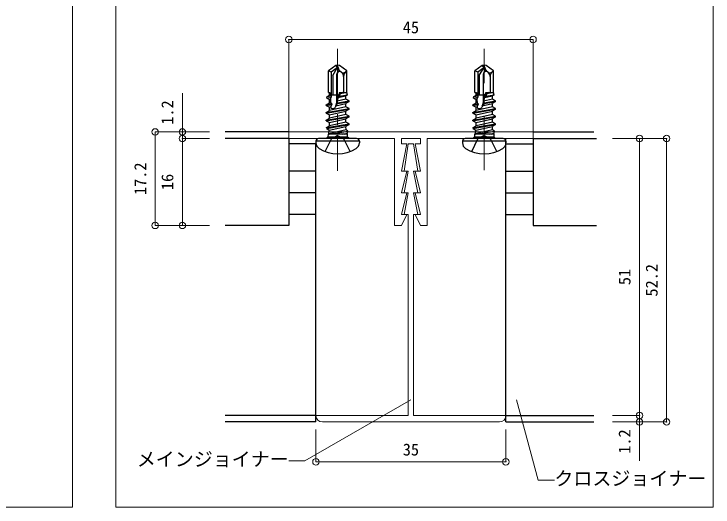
# Model space of a CAD drawing. Units: millimetres on the paper, enlarged 10 times, with parts at other scales. Extents: x -5334 to 1950, y -1347 to 20312.
# Drawn here: x -664 to -20, y -593 to -139 of the extents above; entities that cross this region are included whole.
import ezdxf
from ezdxf.enums import TextEntityAlignment as Align

# ---------------------------------------------------------------- set-up
doc = ezdxf.new("R2010")
doc.units = ezdxf.units.MM
doc.header["$LTSCALE"] = 10
doc.header["$PDMODE"] = 32
doc.header["$PDSIZE"] = 6
doc.linetypes.add('CHAIN1', pattern=[8, 5, -1, 1, -1])
for name, color, linetype, lineweight in [('1-0_中心線', 4, 'CHAIN1', 9), ('1-1_吊り材', 7, 'Continuous', 18), ('1-2_野縁受け', 3, 'Continuous', 18), ('1-3_野縁', 2, 'Continuous', 25), ('1-5_寸法', 4, 'Continuous', 9), ('1-6_文字', 7, 'Continuous', 18), ('1-C_ビス・アンカーボルト・強調図形', 2, 'Continuous', 25), ('F-3_野縁', 3, 'Continuous', 18)]:
    doc.layers.add(name, color=color, linetype=linetype, lineweight=lineweight)
doc.styles.add('ＭＳ ゴシック', font='')
doc.styles.get('ＭＳ ゴシック').set_extended_font_data('MS Gothic')

msp = doc.modelspace()

# ---------------------------------------------------------------- linework, layer by layer
at = {"layer": '1-0_中心線'}
for p, q in [((-365.77, -171.63), (-365.77, -283.82)), ((-230.77, -283.13), (-230.77, -171.63)), ((-410.77, -238.06), (-410.77, -248.13)), ((-185.78, -238.06), (-185.78, -248.13))]:
    msp.add_line(p, q, dxfattribs=at)
at = {"layer": '1-1_吊り材'}
msp.add_line((-466.91, -248.13), (-129.64, -248.13), dxfattribs=at)
at = {"layer": '1-2_野縁受け'}
for p, q in [((-185.78, -248.14), (-410.77, -248.14)), ((-410.77, -254.14), (-410.77, -248.14)), ((-185.78, -254.14), (-185.78, -248.14)), ((-313.27, -254.14), (-410.77, -254.14)), ((-313.27, -334.14), (-313.27, -254.14)), ((-307.02, -259.14), (-307.02, -254.14)), ((-289.52, -254.14), (-307.02, -254.14)), ((-283.27, -334.14), (-283.27, -254.14)), ((-185.78, -254.14), (-283.27, -254.14)), ((-302.02, -259.14), (-307.02, -259.14)), ((-302.02, -259.14), (-307.02, -284.14)), ((-304.52, -284.13), (-300.77, -259.13)), ((-295.77, -259.13), (-300.77, -259.13)), ((-292.02, -284.13), (-295.77, -259.13)), ((-289.52, -284.14), (-294.52, -259.14)), ((-302.02, -284.14), (-307.02, -284.14)), ((-302.02, -284.14), (-307.02, -304.14)), ((-300.77, -284.13), (-304.52, -304.13)), ((-300.77, -284.13), (-304.52, -284.13)), ((-295.77, -284.13), (-292.02, -304.13)), ((-292.02, -284.13), (-295.77, -284.13)), ((-289.52, -284.14), (-294.52, -284.14)), ((-294.52, -284.14), (-289.52, -304.14)), ((-302.02, -304.14), (-307.02, -304.14)), ((-307.02, -324.13), (-302.02, -304.14)), ((-300.77, -304.13), (-304.52, -324.13)), ((-300.77, -304.13), (-304.52, -304.13)), ((-295.77, -304.13), (-292.02, -324.13)), ((-292.02, -304.13), (-295.77, -304.13)), ((-289.52, -304.14), (-294.52, -304.14)), ((-294.52, -304.14), (-289.52, -324.13)), ((-302.02, -324.13), (-307.02, -324.13)), ((-307.02, -334.14), (-302.02, -324.13)), ((-300.77, -324.13), (-304.52, -324.13)), ((-300.77, -509.13), (-300.77, -324.13)), ((-292.02, -324.13), (-295.77, -324.13)), ((-295.77, -509.13), (-295.77, -324.13)), ((-289.52, -324.13), (-294.52, -324.13)), ((-289.52, -334.14), (-294.52, -324.13)), ((-307.02, -334.14), (-313.27, -334.14)), ((-289.52, -334.14), (-283.27, -334.14)), ((-300.77, -509.13), (-385.77, -509.13)), ((-216.77, -515.13), (-379.77, -515.13)), ((-210.77, -509.13), (-295.77, -509.13))]:
    msp.add_line(p, q, dxfattribs=at)
msp.add_lwpolyline([(-294.52, -259.14), (-289.52, -259.14), (-289.52, -254.14)], dxfattribs=at)
for centre, start, end in [((-379.77, -509.13), 180, 270), ((-216.77, -509.13), 270, 0)]:
    msp.add_arc(centre, 6, start, end, dxfattribs=at)
at = {"layer": '1-3_野縁'}
for p, q in [((-410.77, -248.13), (-469.31, -248.13)), ((-185.78, -248.13), (-129.64, -248.13)), ((-410.77, -254.13), (-469.31, -254.13)), ((-385.77, -254.14), (-385.77, -254.13)), ((-210.77, -515.13), (-210.77, -254.13)), ((-210.77, -254.14), (-210.77, -254.13)), ((-185.77, -254.13), (-127.23, -254.13)), ((-385.77, -259.13), (-410.77, -259.13)), ((-385.77, -515.13), (-385.77, -259.13)), ((-210.77, -259.13), (-185.77, -259.13)), ((-385.77, -284.13), (-410.77, -284.13)), ((-210.77, -284.13), (-185.77, -284.13)), ((-385.77, -304.14), (-410.77, -304.14)), ((-210.77, -304.14), (-185.77, -304.14)), ((-385.77, -324.13), (-410.77, -324.13)), ((-210.77, -324.13), (-185.77, -324.13)), ((-385.77, -509.13), (-469.31, -509.13)), ((-385.77, -515.13), (-469.31, -515.13)), ((-210.77, -509.13), (-129.64, -509.13)), ((-210.77, -515.13), (-129.64, -515.13))]:
    msp.add_line(p, q, dxfattribs=at)
for points in [[(-410.77, -254.13), (-410.77, -334.14), (-469.31, -334.14)], [(-185.77, -254.13), (-185.77, -334.14), (-127.23, -334.14)]]:
    msp.add_lwpolyline(points, dxfattribs=at)
at = {"layer": '1-5_寸法'}
for p, q in [((-410.77, -163.06), (-410.77, -238.06)), ((-410.77, -163.06), (-185.78, -163.06)), ((-185.78, -163.06), (-185.78, -238.06)), ((-533.83, -248.13), (-508.83, -248.13)), ((-533.83, -248.13), (-533.83, -334.14)), ((-508.83, -248.13), (-483.83, -248.13)), ((-508.83, -254.13), (-483.83, -254.13)), ((-87.72, -254.13), (-112.72, -254.13)), ((-62.72, -254.13), (-87.72, -254.13)), ((-87.72, -254.13), (-87.72, -509.13)), ((-62.72, -254.13), (-62.72, -515.13)), ((-533.83, -334.14), (-508.83, -334.14)), ((-87.72, -509.13), (-112.72, -509.13)), ((-87.72, -515.13), (-112.72, -515.13)), ((-87.72, -551.03), (-87.72, -509.13)), ((-62.72, -515.13), (-87.72, -515.13)), ((-385.77, -551.8), (-385.77, -522.11)), ((-210.77, -551.8), (-210.77, -522.11)), ((-385.77, -551.8), (-210.77, -551.8))]:
    msp.add_line(p, q, dxfattribs=at)
msp.add_lwpolyline([(-508.83, -212.24), (-508.83, -334.14), (-483.83, -334.14)], dxfattribs=at)
at = {"layer": '1-5_寸法', "color": 7}
for p in [(-410.77, -163.06), (-185.78, -163.06), (-533.83, -248.13), (-508.83, -248.13), (-508.83, -254.13), (-87.72, -254.13), (-62.72, -254.13), (-533.83, -334.14), (-508.83, -334.14), (-87.72, -509.13), (-87.72, -515.13), (-62.72, -515.13), (-385.77, -551.8), (-210.77, -551.8)]:
    msp.add_point(p, dxfattribs=at)
at = {"layer": '1-6_文字'}
for p, q in [((-395.85, -550.88), (-298.41, -494.62)), ((-181.15, -568.6), (-200.97, -494.62)), ((-395.85, -550.88), (-410.85, -550.88)), ((-181.15, -568.6), (-166.15, -568.6))]:
    msp.add_line(p, q, dxfattribs=at)
at = {"layer": '1-C_ビス・アンカーボルト・強調図形'}
for p, q in [((-366.22, -189.13), (-365.77, -186.63)), ((-363.97, -187.03), (-365.77, -186.63)), ((-231.22, -189.13), (-230.77, -186.63)), ((-228.97, -187.03), (-230.77, -186.63)), ((-367.58, -187.03), (-374.27, -191.72)), ((-374.27, -211.63), (-374.27, -191.72)), ((-371.77, -193.02), (-374.27, -191.72)), ((-366.22, -189.13), (-371.77, -193.02)), ((-371.77, -193.02), (-371.77, -214.13)), ((-370.27, -196.16), (-366.22, -189.13)), ((-367.58, -187.03), (-366.22, -189.13)), ((-357.27, -191.72), (-363.97, -187.03)), ((-362.24, -193.13), (-362.58, -192.89)), ((-358.52, -192.87), (-357.27, -191.72)), ((-357.27, -211.63), (-357.27, -191.72)), ((-232.58, -187.03), (-239.27, -191.72)), ((-239.27, -211.63), (-239.27, -191.72)), ((-236.77, -193.02), (-239.27, -191.72)), ((-231.22, -189.13), (-236.77, -193.02)), ((-236.77, -193.02), (-236.77, -214.13)), ((-235.27, -196.16), (-231.22, -189.13)), ((-232.58, -187.03), (-231.22, -189.13)), ((-222.27, -191.72), (-228.97, -187.03)), ((-227.24, -193.13), (-227.58, -192.89)), ((-223.52, -192.87), (-222.27, -191.72)), ((-222.27, -211.63), (-222.27, -191.72)), ((-370.27, -196.16), (-370.27, -214.13)), ((-366.03, -193.66), (-366.77, -194.95)), ((-366.77, -194.95), (-366.77, -221.28)), ((-360.27, -196.9), (-360.27, -211.63)), ((-235.27, -196.16), (-235.27, -214.13)), ((-231.03, -193.66), (-231.77, -194.95)), ((-231.77, -194.95), (-231.77, -221.28)), ((-225.27, -196.9), (-225.27, -211.63)), ((-374.27, -211.63), (-372.85, -211.63)), ((-373.27, -214.34), (-373.27, -211.63)), ((-372.85, -211.63), (-372.71, -214.21)), ((-364.17, -211.63), (-367.94, -225.6)), ((-361.75, -211.63), (-364.33, -212.24)), ((-363.44, -212.77), (-364.33, -212.24)), ((-364.17, -211.63), (-357.27, -211.63)), ((-363.44, -212.77), (-358.59, -211.63)), ((-356.65, -213.84), (-357.27, -211.63)), ((-239.27, -211.63), (-237.85, -211.63)), ((-238.27, -214.34), (-238.27, -211.63)), ((-237.85, -211.63), (-237.71, -214.21)), ((-229.17, -211.63), (-232.94, -225.6)), ((-226.75, -211.63), (-229.33, -212.24)), ((-228.44, -212.77), (-229.33, -212.24)), ((-229.17, -211.63), (-222.27, -211.63)), ((-228.44, -212.77), (-223.59, -211.63)), ((-221.65, -213.84), (-222.27, -211.63)), ((-375.76, -216.87), (-375.39, -215.56)), ((-375.76, -216.87), (-371.6, -216.21)), ((-375.76, -216.87), (-373.27, -218.3)), ((-375.39, -215.56), (-373.27, -214.34)), ((-375.39, -215.56), (-371.68, -214.7)), ((-372.71, -214.21), (-373.27, -214.34)), ((-373.27, -218.3), (-372.5, -218.12)), ((-373.27, -221.39), (-373.27, -218.3)), ((-364.85, -214.13), (-372.72, -214.13)), ((-371.68, -214.7), (-372.71, -214.21)), ((-372.5, -218.12), (-371.6, -216.21)), ((-372.5, -218.12), (-372.33, -221.17)), ((-371.68, -214.7), (-371.6, -216.21)), ((-358.27, -217.87), (-366.37, -219.77)), ((-365.48, -216.47), (-358.27, -214.78)), ((-365.48, -216.47), (-364.05, -215.01)), ((-363.44, -212.77), (-364.05, -215.01)), ((-364.05, -215.01), (-356.65, -213.84)), ((-356.65, -213.84), (-358.27, -214.78)), ((-358.27, -217.87), (-358.27, -214.78)), ((-240.76, -216.87), (-240.39, -215.56)), ((-240.76, -216.87), (-236.6, -216.21)), ((-240.76, -216.87), (-238.27, -218.3)), ((-240.39, -215.56), (-238.27, -214.34)), ((-240.39, -215.56), (-236.68, -214.7)), ((-237.71, -214.21), (-238.27, -214.34)), ((-238.27, -218.3), (-237.5, -218.12)), ((-238.27, -221.39), (-238.27, -218.3)), ((-229.85, -214.13), (-237.72, -214.13)), ((-236.68, -214.7), (-237.71, -214.21)), ((-237.5, -218.12), (-236.6, -216.21)), ((-237.5, -218.12), (-237.33, -221.17)), ((-236.68, -214.7), (-236.6, -216.21)), ((-223.27, -217.87), (-231.37, -219.77)), ((-230.48, -216.47), (-223.27, -214.78)), ((-230.48, -216.47), (-229.05, -215.01)), ((-228.44, -212.77), (-229.05, -215.01)), ((-229.05, -215.01), (-221.65, -213.84)), ((-221.65, -213.84), (-223.27, -214.78)), ((-223.27, -217.87), (-223.27, -214.78)), ((-376.27, -223.12), (-373.27, -221.39)), ((-376.27, -223.12), (-371.27, -222.28)), ((-376.27, -223.62), (-371.24, -222.78)), ((-376.27, -223.62), (-376.27, -223.12)), ((-376.27, -223.62), (-373.27, -225.35)), ((-372.33, -221.17), (-373.27, -221.39)), ((-358.27, -224.92), (-373.27, -228.44)), ((-373.27, -225.35), (-372.11, -225.08)), ((-373.27, -228.44), (-373.27, -225.35)), ((-371.27, -222.28), (-372.33, -221.17)), ((-372.11, -225.08), (-371.24, -222.78)), ((-372.11, -225.08), (-372.04, -226.31)), ((-371.27, -222.28), (-371.24, -222.78)), ((-367.51, -224), (-358.27, -221.83)), ((-367.51, -224), (-365.9, -221.88)), ((-365.77, -221.36), (-366.37, -219.77)), ((-365.9, -221.88), (-355.27, -220.1)), ((-365.76, -221.36), (-365.9, -221.88)), ((-355.27, -220.1), (-358.27, -221.83)), ((-358.27, -224.92), (-358.27, -221.83)), ((-355.27, -220.1), (-355.27, -219.6)), ((-241.27, -223.12), (-238.27, -221.39)), ((-241.27, -223.12), (-236.27, -222.28)), ((-241.27, -223.62), (-236.24, -222.78)), ((-241.27, -223.62), (-241.27, -223.12)), ((-241.27, -223.62), (-238.27, -225.35)), ((-237.33, -221.17), (-238.27, -221.39)), ((-223.27, -224.92), (-238.27, -228.44)), ((-238.27, -225.35), (-237.11, -225.08)), ((-238.27, -228.44), (-238.27, -225.35)), ((-236.27, -222.28), (-237.33, -221.17)), ((-237.11, -225.08), (-236.24, -222.78)), ((-237.11, -225.08), (-237.04, -226.31)), ((-236.27, -222.28), (-236.24, -222.78)), ((-232.51, -224), (-223.27, -221.83)), ((-232.51, -224), (-230.9, -221.88)), ((-230.77, -221.36), (-231.37, -219.77)), ((-230.9, -221.88), (-220.27, -220.1)), ((-230.76, -221.36), (-230.9, -221.88)), ((-220.27, -220.1), (-223.27, -221.83)), ((-223.27, -224.92), (-223.27, -221.83)), ((-220.27, -220.1), (-220.27, -219.6)), ((-376.27, -230.67), (-355.27, -227.15)), ((-376.27, -230.17), (-373.27, -228.44)), ((-376.27, -230.67), (-376.27, -230.17)), ((-376.27, -230.67), (-373.27, -232.4)), ((-373.27, -232.4), (-358.27, -228.88)), ((-355.27, -227.15), (-358.27, -228.88)), ((-358.27, -231.97), (-358.27, -228.88)), ((-355.27, -227.15), (-355.27, -226.65)), ((-241.27, -230.67), (-220.27, -227.15)), ((-241.27, -230.17), (-238.27, -228.44)), ((-241.27, -230.67), (-241.27, -230.17)), ((-241.27, -230.67), (-238.27, -232.4)), ((-238.27, -232.4), (-223.27, -228.88)), ((-220.27, -227.15), (-223.27, -228.88)), ((-223.27, -231.97), (-223.27, -228.88)), ((-220.27, -227.15), (-220.27, -226.65)), ((-376.27, -237.72), (-355.27, -234.2)), ((-376.27, -237.22), (-373.27, -235.49)), ((-376.27, -237.72), (-376.27, -237.22)), ((-376.27, -237.72), (-373.27, -239.45)), ((-358.27, -231.97), (-373.27, -235.49)), ((-373.27, -235.49), (-373.27, -232.4)), ((-373.27, -239.45), (-358.27, -235.93)), ((-355.27, -234.2), (-358.27, -235.93)), ((-358.27, -239.02), (-358.27, -235.93)), ((-355.27, -234.2), (-355.27, -233.7)), ((-241.27, -237.72), (-220.27, -234.2)), ((-241.27, -237.22), (-238.27, -235.49)), ((-241.27, -237.72), (-241.27, -237.22)), ((-241.27, -237.72), (-238.27, -239.45)), ((-223.27, -231.97), (-238.27, -235.49)), ((-238.27, -235.49), (-238.27, -232.4)), ((-238.27, -239.45), (-223.27, -235.93)), ((-220.27, -234.2), (-223.27, -235.93)), ((-223.27, -239.02), (-223.27, -235.93)), ((-220.27, -234.2), (-220.27, -233.7)), ((-376.03, -244.13), (-373.27, -242.54)), ((-375.82, -245.04), (-376.03, -244.13)), ((-375.82, -245.04), (-355.27, -241.25)), ((-373.5, -246.37), (-358.27, -242.98)), ((-358.27, -239.02), (-373.27, -242.54)), ((-373.27, -242.54), (-373.27, -239.45)), ((-355.27, -241.25), (-358.27, -242.98)), ((-358.27, -243.08), (-358.27, -242.98)), ((-358.06, -246.19), (-358.27, -243.08)), ((-355.27, -241.25), (-355.27, -240.75)), ((-241.03, -244.13), (-238.27, -242.54)), ((-240.82, -245.04), (-241.03, -244.13)), ((-240.82, -245.04), (-220.27, -241.25)), ((-238.5, -246.37), (-223.27, -242.98)), ((-223.27, -239.02), (-238.27, -242.54)), ((-238.27, -242.54), (-238.27, -239.45)), ((-220.27, -241.25), (-223.27, -242.98)), ((-223.27, -243.08), (-223.27, -242.98)), ((-223.06, -246.19), (-223.27, -243.08)), ((-220.27, -241.25), (-220.27, -240.75)), ((-375.82, -245.04), (-373.5, -246.37)), ((-358.06, -246.19), (-373.75, -249.86)), ((-373.75, -249.86), (-373.5, -246.37)), ((-361, -250.13), (-356.68, -249.11)), ((-359.33, -250.13), (-357.81, -249.76)), ((-356.68, -249.11), (-357.81, -249.76)), ((-357.78, -250.13), (-357.81, -249.76)), ((-356.92, -250.13), (-356.86, -252.55)), ((-356.68, -249.11), (-356.25, -247.24)), ((-240.82, -245.04), (-238.5, -246.37)), ((-223.06, -246.19), (-238.75, -249.86)), ((-238.75, -249.86), (-238.5, -246.37)), ((-226, -250.13), (-221.68, -249.11)), ((-224.33, -250.13), (-222.81, -249.76)), ((-221.68, -249.11), (-222.81, -249.76)), ((-222.78, -250.13), (-222.81, -249.76)), ((-221.92, -250.13), (-221.86, -252.55)), ((-221.68, -249.11), (-221.25, -247.24)), ((-345.77, -256.63), (-385.77, -256.63)), ((-385.77, -256.63), (-385.77, -258.13)), ((-348.27, -254.13), (-383.27, -254.13)), ((-377.27, -266.03), (-371.5, -254.45)), ((-376.27, -254.13), (-374.69, -252.55)), ((-374.69, -252.55), (-356.86, -252.55)), ((-365.77, -251.4), (-371.5, -254.45)), ((-365.77, -251.4), (-360.05, -254.45)), ((-354.27, -266.03), (-360.05, -254.45)), ((-355.27, -254.13), (-356.86, -252.55)), ((-345.77, -256.63), (-345.77, -258.13)), ((-210.77, -256.63), (-250.77, -256.63)), ((-250.77, -256.63), (-250.77, -258.13)), ((-213.27, -254.13), (-248.27, -254.13)), ((-242.27, -266.03), (-236.5, -254.45)), ((-241.27, -254.13), (-239.69, -252.55)), ((-239.69, -252.55), (-221.86, -252.55)), ((-230.77, -251.4), (-236.5, -254.45)), ((-230.77, -251.4), (-225.05, -254.45)), ((-219.27, -266.03), (-225.05, -254.45)), ((-220.27, -254.13), (-221.86, -252.55)), ((-210.77, -256.63), (-210.77, -258.13))]:
    msp.add_line(p, q, dxfattribs=at)
for points in [[(-365.28, -188.84), (-365.77, -186.63), (-367.58, -187.03)], [(-230.28, -188.84), (-230.77, -186.63), (-232.58, -187.03)], [(-365.77, -221.36), (-355.27, -219.6), (-358.27, -217.87)], [(-230.77, -221.36), (-220.27, -219.6), (-223.27, -217.87)], [(-376.27, -230.17), (-355.27, -226.65), (-358.27, -224.92)], [(-241.27, -230.17), (-220.27, -226.65), (-223.27, -224.92)], [(-376.27, -237.22), (-355.27, -233.7), (-358.27, -231.97)], [(-241.27, -237.22), (-220.27, -233.7), (-223.27, -231.97)], [(-376.03, -244.13), (-355.27, -240.75), (-358.27, -239.02)], [(-241.03, -244.13), (-220.27, -240.75), (-223.27, -239.02)], [(-356.92, -250.13), (-374.62, -250.13), (-374.69, -252.55)], [(-373.34, -250.13), (-356.25, -247.24), (-358.06, -246.19)], [(-221.92, -250.13), (-239.62, -250.13), (-239.69, -252.55)], [(-238.34, -250.13), (-221.25, -247.24), (-223.06, -246.19)]]:
    msp.add_lwpolyline(points, dxfattribs=at)
at = {"layer": '1-C_ビス・アンカーボルト・強調図形', "color": 3, "lineweight": 18}
for points in [[(-366.27, -254.13), (-365.77, -253.13), (-365.27, -254.13)], [(-231.27, -254.13), (-230.77, -253.13), (-230.27, -254.13)]]:
    msp.add_lwpolyline(points, dxfattribs=at)
at = {"layer": '1-C_ビス・アンカーボルト・強調図形'}
for centre, radius, start, end in [((-371.85, -190.29), 6.72, 330, 12.5), ((-363.95, -194.85), 2.4, 55, 150), ((-358.72, -187.39), 6.72, 192.5, 235), ((-364.88, -196.9), 4.61, 0, 55), ((-360.53, -190.7), 2.97, 235, 312.84567), ((-354.78, -196.9), 5.49, 132.84567, 180), ((-236.85, -190.29), 6.72, 330, 12.5), ((-228.95, -194.85), 2.4, 55, 150), ((-223.72, -187.39), 6.72, 192.5, 235), ((-229.88, -196.9), 4.61, 0, 55), ((-225.53, -190.7), 2.97, 235, 312.84567), ((-219.78, -196.9), 5.49, 132.84567, 180), ((-370.52, -222.88), 3.75, 246.07927, 313.54462), ((-235.52, -222.88), 3.75, 246.07927, 313.54462), ((-383.27, -256.63), 2.5, 90, 180), ((-348.27, -256.63), 2.5, 0, 90), ((-248.27, -256.63), 2.5, 90, 180), ((-213.27, -256.63), 2.5, 0, 90), ((-379.77, -258.13), 6, 180, 238.10921), ((-365.77, -235.63), 32.5, 238.10921, 301.89079), ((-351.77, -258.13), 6, 301.89079, 0), ((-244.77, -258.13), 6, 180, 238.10921), ((-230.77, -235.63), 32.5, 238.10921, 301.89079), ((-216.77, -258.13), 6, 301.89079, 0)]:
    msp.add_arc(centre, radius, start, end, dxfattribs=at)
at = {"layer": 'F-3_野縁'}
for p, q in [((-570, 336.37), (-570, -593.4)), ((-20, 336.37), (-20, -593.4)), ((-610, -593.4), (-1910, -593.4)), ((-20, -593.4), (-570, -593.4))]:
    msp.add_line(p, q, dxfattribs=at)
msp.add_lwpolyline([(-1910, 336.37), (-610, 336.37), (-610, -593.4)], dxfattribs=at)

# ---------------------------------------------------------------- texts
at = {"layer": '1-5_寸法', "style": 'ＭＳ ゴシック'}
for s, p in [('45', (-305.77, -160.56)), ('35', (-305.77, -549.3))]:
    msp.add_text(s, height=11, dxfattribs=at).set_placement(p, align=Align.BOTTOM_LEFT)
for s, p in [('1.2', (-513.83, -241.44)), ('17.2', (-538.83, -306.13)), ('16', (-513.83, -301.63)), ('52.2', (-67.72, -399.63)), ('51', (-92.72, -389.13)), ('1.2', (-92.72, -544.33))]:
    msp.add_text(s, height=11, rotation=90, dxfattribs=at).set_placement(p, align=Align.BOTTOM_LEFT)
at = {"layer": '1-6_文字', "style": 'ＭＳ ゴシック'}
for s, p in [('メインジョイナー', (-550.85, -559.63)), ('クロスジョイナー', (-166.15, -577.35))]:
    msp.add_text(s, height=12.83, dxfattribs=at).set_placement(p, align=Align.BOTTOM_LEFT)

doc.saveas('drawing.dxf')
